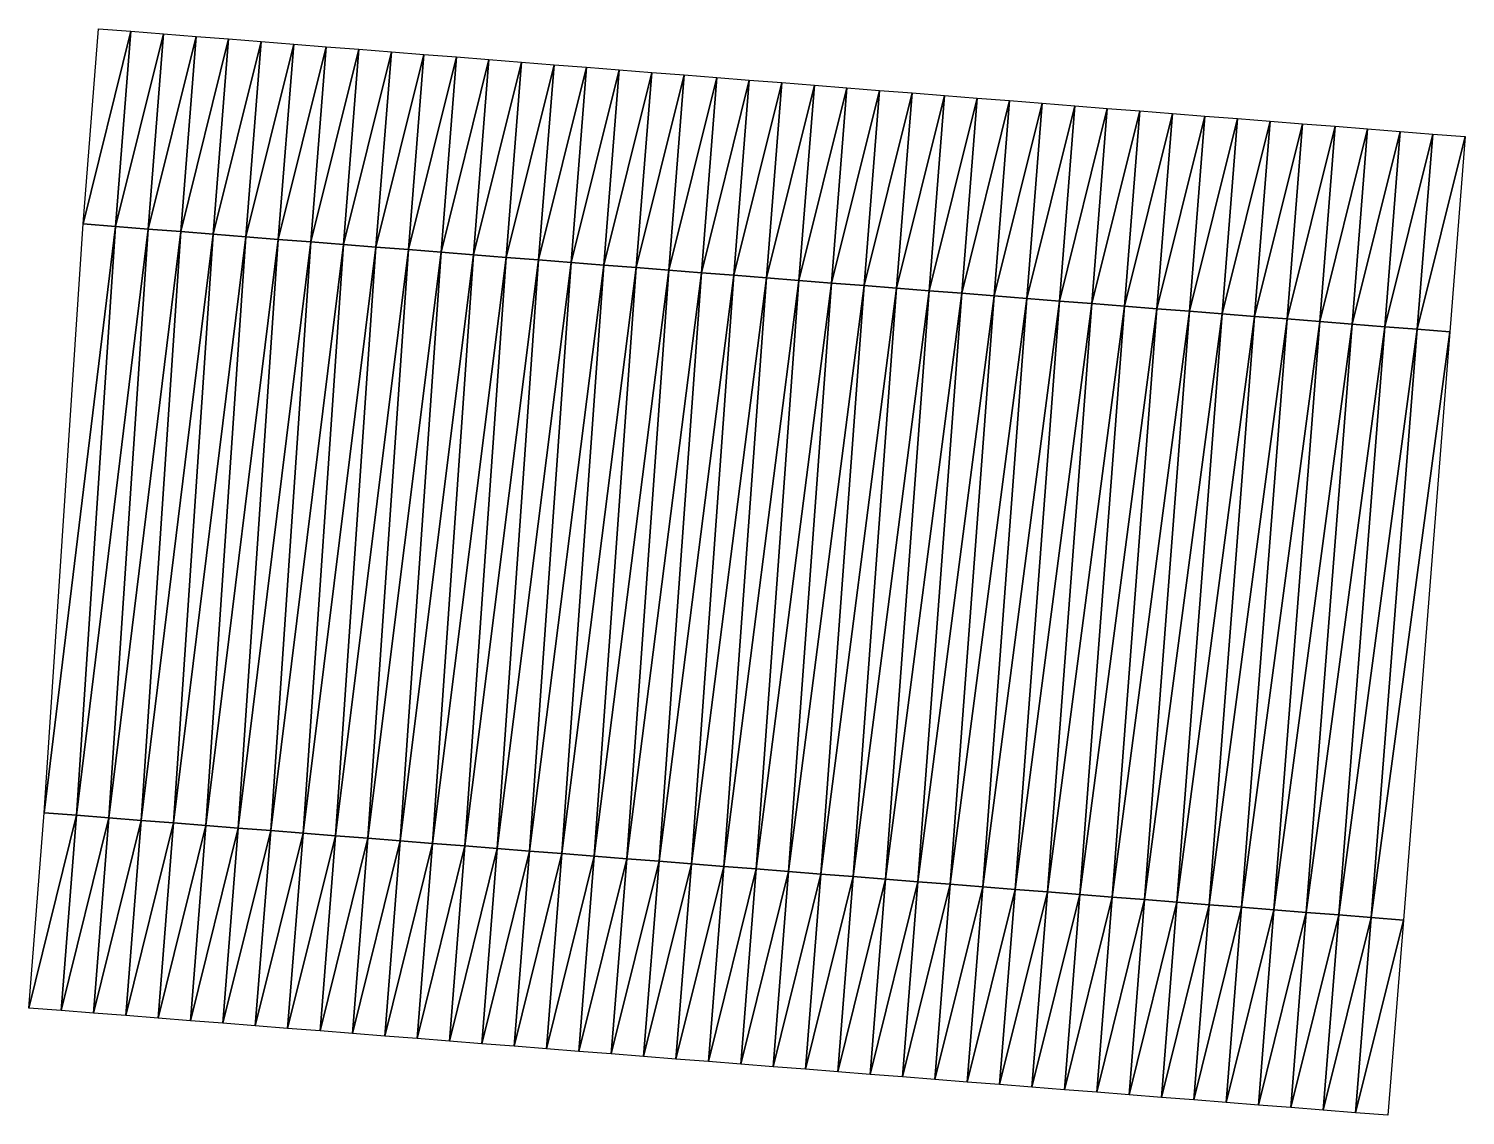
# Model space of a CAD drawing. Extents: x 9296 to 9406, y 3931 to 4014.
import ezdxf

# ---------------------------------------------------------------- set-up
doc = ezdxf.new("R2010")
doc.units = 0
doc.header["$MEASUREMENT"] = 0
doc.layers.add('BUILDING_PAD', color=7, linetype='CONTINUOUS')

msp = doc.modelspace()

# ---------------------------------------------------------------- linework, layer by layer
at = {"layer": 'BUILDING_PAD', "color": 8}
for points in [[(9300.555066, 3999.526643, 1965.000097), (9301.735547, 4014.480119, 1950.000057), (9304.227449, 4014.2834, 1950.000057), (9300.555066, 3999.526643, 1965.000097)], [(9303.046968, 3999.329923, 1965.000097), (9300.555066, 3999.526643, 1965.000097), (9304.227449, 4014.2834, 1950.000057), (9303.046968, 3999.329923, 1965.000097)], [(9304.227449, 4014.2834, 1950.000057), (9306.71935, 4014.08668, 1950.000057), (9303.046968, 3999.329923, 1965.000097), (9304.227449, 4014.2834, 1950.000057)], [(9305.538869, 3999.133203, 1965.000097), (9303.046968, 3999.329923, 1965.000097), (9306.71935, 4014.08668, 1950.000057), (9305.538869, 3999.133203, 1965.000097)], [(9306.71935, 4014.08668, 1950.000057), (9309.211251, 4013.88996, 1950.000057), (9305.538869, 3999.133203, 1965.000097), (9306.71935, 4014.08668, 1950.000057)], [(9305.538869, 3999.133203, 1965.000097), (9309.211251, 4013.88996, 1950.000057), (9308.03077, 3998.936484, 1965.000097), (9305.538869, 3999.133203, 1965.000097)], [(9309.211251, 4013.88996, 1950.000057), (9311.703153, 4013.693241, 1950.000057), (9308.03077, 3998.936484, 1965.000097), (9309.211251, 4013.88996, 1950.000057)], [(9308.03077, 3998.936484, 1965.000097), (9311.703153, 4013.693241, 1950.000057), (9310.522672, 3998.739764, 1965.000097), (9308.03077, 3998.936484, 1965.000097)], [(9311.703153, 4013.693241, 1950.000057), (9314.195054, 4013.496521, 1950.000057), (9310.522672, 3998.739764, 1965.000097), (9311.703153, 4013.693241, 1950.000057)], [(9310.522672, 3998.739764, 1965.000097), (9314.195054, 4013.496521, 1950.000057), (9313.014573, 3998.543044, 1965.000097), (9310.522672, 3998.739764, 1965.000097)], [(9314.195054, 4013.496521, 1950.000057), (9316.686955, 4013.299801, 1950.000057), (9313.014573, 3998.543044, 1965.000097), (9314.195054, 4013.496521, 1950.000057)], [(9313.014573, 3998.543044, 1965.000097), (9316.686955, 4013.299801, 1950.000057), (9315.506474, 3998.346325, 1965.000097), (9313.014573, 3998.543044, 1965.000097)], [(9316.686955, 4013.299801, 1950.000057), (9319.178857, 4013.103082, 1950.000057), (9315.506474, 3998.346325, 1965.000097), (9316.686955, 4013.299801, 1950.000057)], [(9317.998376, 3998.149605, 1965.000097), (9315.506474, 3998.346325, 1965.000097), (9319.178857, 4013.103082, 1950.000057), (9317.998376, 3998.149605, 1965.000097)], [(9319.178857, 4013.103082, 1950.000057), (9321.670758, 4012.906362, 1950.000057), (9317.998376, 3998.149605, 1965.000097), (9319.178857, 4013.103082, 1950.000057)], [(9321.670758, 4012.906362, 1950.000057), (9320.490277, 3997.952886, 1965.000097), (9317.998376, 3998.149605, 1965.000097), (9321.670758, 4012.906362, 1950.000057)], [(9321.670758, 4012.906362, 1950.000057), (9324.162659, 4012.709643, 1950.000057), (9320.490277, 3997.952886, 1965.000097), (9321.670758, 4012.906362, 1950.000057)], [(9320.490277, 3997.952886, 1965.000097), (9324.162659, 4012.709643, 1950.000057), (9322.982178, 3997.756166, 1965.000097), (9320.490277, 3997.952886, 1965.000097)], [(9324.162659, 4012.709643, 1950.000057), (9326.654561, 4012.512923, 1950.000057), (9322.982178, 3997.756166, 1965.000097), (9324.162659, 4012.709643, 1950.000057)], [(9326.654561, 4012.512923, 1950.000057), (9325.47408, 3997.559446, 1965.000097), (9322.982178, 3997.756166, 1965.000097), (9326.654561, 4012.512923, 1950.000057)], [(9326.654561, 4012.512923, 1950.000057), (9329.146462, 4012.316203, 1950.000057), (9325.47408, 3997.559446, 1965.000097), (9326.654561, 4012.512923, 1950.000057)], [(9325.47408, 3997.559446, 1965.000097), (9329.146462, 4012.316203, 1950.000057), (9327.965981, 3997.362727, 1965.000097), (9325.47408, 3997.559446, 1965.000097)], [(9329.146462, 4012.316203, 1950.000057), (9331.638363, 4012.119484, 1950.000057), (9327.965981, 3997.362727, 1965.000097), (9329.146462, 4012.316203, 1950.000057)], [(9327.965981, 3997.362727, 1965.000097), (9331.638363, 4012.119484, 1950.000057), (9330.457882, 3997.166007, 1965.000097), (9327.965981, 3997.362727, 1965.000097)], [(9331.638363, 4012.119484, 1950.000057), (9334.130265, 4011.922764, 1950.000057), (9330.457882, 3997.166007, 1965.000097), (9331.638363, 4012.119484, 1950.000057)], [(9330.457882, 3997.166007, 1965.000097), (9334.130265, 4011.922764, 1950.000057), (9332.949784, 3996.969288, 1965.000097), (9330.457882, 3997.166007, 1965.000097)], [(9334.130265, 4011.922764, 1950.000057), (9336.622166, 4011.726045, 1950.000057), (9332.949784, 3996.969288, 1965.000097), (9334.130265, 4011.922764, 1950.000057)], [(9332.949784, 3996.969288, 1965.000097), (9336.622166, 4011.726045, 1950.000057), (9335.441685, 3996.772568, 1965.000097), (9332.949784, 3996.969288, 1965.000097)], [(9336.622166, 4011.726045, 1950.000057), (9339.114067, 4011.529325, 1950.000057), (9335.441685, 3996.772568, 1965.000097), (9336.622166, 4011.726045, 1950.000057)], [(9335.441685, 3996.772568, 1965.000097), (9339.114067, 4011.529325, 1950.000057), (9337.933586, 3996.575848, 1965.000097), (9335.441685, 3996.772568, 1965.000097)], [(9339.114067, 4011.529325, 1950.000057), (9341.605969, 4011.332605, 1950.000057), (9337.933586, 3996.575848, 1965.000097), (9339.114067, 4011.529325, 1950.000057)], [(9337.933586, 3996.575848, 1965.000097), (9341.605969, 4011.332605, 1950.000057), (9340.425487, 3996.379129, 1965.000097), (9337.933586, 3996.575848, 1965.000097)], [(9341.605969, 4011.332605, 1950.000057), (9344.09787, 4011.135886, 1950.000057), (9340.425487, 3996.379129, 1965.000097), (9341.605969, 4011.332605, 1950.000057)], [(9342.917389, 3996.182409, 1965.000097), (9340.425487, 3996.379129, 1965.000097), (9344.09787, 4011.135886, 1950.000057), (9342.917389, 3996.182409, 1965.000097)], [(9346.589771, 4010.939166, 1950.000057), (9342.917389, 3996.182409, 1965.000097), (9344.09787, 4011.135886, 1950.000057), (9346.589771, 4010.939166, 1950.000057)], [(9346.589771, 4010.939166, 1950.000057), (9345.40929, 3995.985689, 1965.000097), (9342.917389, 3996.182409, 1965.000097), (9346.589771, 4010.939166, 1950.000057)], [(9346.589771, 4010.939166, 1950.000057), (9349.081672, 4010.742446, 1950.000057), (9345.40929, 3995.985689, 1965.000097), (9346.589771, 4010.939166, 1950.000057)], [(9347.901191, 3995.78897, 1965.000097), (9345.40929, 3995.985689, 1965.000097), (9349.081672, 4010.742446, 1950.000057), (9347.901191, 3995.78897, 1965.000097)], [(9349.081672, 4010.742446, 1950.000057), (9351.573574, 4010.545727, 1950.000057), (9347.901191, 3995.78897, 1965.000097), (9349.081672, 4010.742446, 1950.000057)], [(9351.573574, 4010.545727, 1950.000057), (9350.393093, 3995.59225, 1965.000097), (9347.901191, 3995.78897, 1965.000097), (9351.573574, 4010.545727, 1950.000057)], [(9351.573574, 4010.545727, 1950.000057), (9354.065475, 4010.349007, 1950.000057), (9350.393093, 3995.59225, 1965.000097), (9351.573574, 4010.545727, 1950.000057)], [(9350.393093, 3995.59225, 1965.000097), (9354.065475, 4010.349007, 1950.000057), (9352.884994, 3995.395531, 1965.000097), (9350.393093, 3995.59225, 1965.000097)], [(9354.065475, 4010.349007, 1950.000057), (9356.557376, 4010.152288, 1950.000057), (9352.884994, 3995.395531, 1965.000097), (9354.065475, 4010.349007, 1950.000057)], [(9355.376895, 3995.198811, 1965.000097), (9352.884994, 3995.395531, 1965.000097), (9356.557376, 4010.152288, 1950.000057), (9355.376895, 3995.198811, 1965.000097)], [(9359.049278, 4009.955568, 1950.000057), (9355.376895, 3995.198811, 1965.000097), (9356.557376, 4010.152288, 1950.000057), (9359.049278, 4009.955568, 1950.000057)], [(9355.376895, 3995.198811, 1965.000097), (9359.049278, 4009.955568, 1950.000057), (9357.868797, 3995.002091, 1965.000097), (9355.376895, 3995.198811, 1965.000097)], [(9359.049278, 4009.955568, 1950.000057), (9361.541179, 4009.758848, 1950.000057), (9357.868797, 3995.002091, 1965.000097), (9359.049278, 4009.955568, 1950.000057)], [(9361.541179, 4009.758848, 1950.000057), (9360.360698, 3994.805372, 1965.000097), (9357.868797, 3995.002091, 1965.000097), (9361.541179, 4009.758848, 1950.000057)], [(9361.541179, 4009.758848, 1950.000057), (9364.03308, 4009.562129, 1950.000057), (9360.360698, 3994.805372, 1965.000097), (9361.541179, 4009.758848, 1950.000057)], [(9360.360698, 3994.805372, 1965.000097), (9364.03308, 4009.562129, 1950.000057), (9362.852599, 3994.608652, 1965.000097), (9360.360698, 3994.805372, 1965.000097)], [(9364.03308, 4009.562129, 1950.000057), (9366.524982, 4009.365409, 1950.000057), (9362.852599, 3994.608652, 1965.000097), (9364.03308, 4009.562129, 1950.000057)], [(9362.852599, 3994.608652, 1965.000097), (9366.524982, 4009.365409, 1950.000057), (9365.344501, 3994.411932, 1965.000097), (9362.852599, 3994.608652, 1965.000097)], [(9366.524982, 4009.365409, 1950.000057), (9369.016883, 4009.16869, 1950.000057), (9365.344501, 3994.411932, 1965.000097), (9366.524982, 4009.365409, 1950.000057)], [(9367.836402, 3994.215213, 1965.000097), (9365.344501, 3994.411932, 1965.000097), (9369.016883, 4009.16869, 1950.000057), (9367.836402, 3994.215213, 1965.000097)], [(9371.508784, 4008.97197, 1950.000057), (9367.836402, 3994.215213, 1965.000097), (9369.016883, 4009.16869, 1950.000057), (9371.508784, 4008.97197, 1950.000057)], [(9371.508784, 4008.97197, 1950.000057), (9370.328303, 3994.018493, 1965.000097), (9367.836402, 3994.215213, 1965.000097), (9371.508784, 4008.97197, 1950.000057)], [(9371.508784, 4008.97197, 1950.000057), (9374.000686, 4008.77525, 1950.000057), (9370.328303, 3994.018493, 1965.000097), (9371.508784, 4008.97197, 1950.000057)], [(9372.820205, 3993.821774, 1965.000097), (9370.328303, 3994.018493, 1965.000097), (9374.000686, 4008.77525, 1950.000057), (9372.820205, 3993.821774, 1965.000097)], [(9374.000686, 4008.77525, 1950.000057), (9376.492587, 4008.578531, 1950.000057), (9372.820205, 3993.821774, 1965.000097), (9374.000686, 4008.77525, 1950.000057)], [(9376.492587, 4008.578531, 1950.000057), (9375.312106, 3993.625054, 1965.000097), (9372.820205, 3993.821774, 1965.000097), (9376.492587, 4008.578531, 1950.000057)], [(9376.492587, 4008.578531, 1950.000057), (9378.984488, 4008.381811, 1950.000057), (9375.312106, 3993.625054, 1965.000097), (9376.492587, 4008.578531, 1950.000057)], [(9375.312106, 3993.625054, 1965.000097), (9378.984488, 4008.381811, 1950.000057), (9377.804007, 3993.428334, 1965.000097), (9375.312106, 3993.625054, 1965.000097)], [(9378.984488, 4008.381811, 1950.000057), (9381.47639, 4008.185091, 1950.000057), (9377.804007, 3993.428334, 1965.000097), (9378.984488, 4008.381811, 1950.000057)], [(9380.295909, 3993.231615, 1965.000097), (9377.804007, 3993.428334, 1965.000097), (9381.47639, 4008.185091, 1950.000057), (9380.295909, 3993.231615, 1965.000097)], [(9381.47639, 4008.185091, 1950.000057), (9383.968291, 4007.988372, 1950.000057), (9380.295909, 3993.231615, 1965.000097), (9381.47639, 4008.185091, 1950.000057)], [(9383.968291, 4007.988372, 1950.000057), (9382.78781, 3993.034895, 1965.000097), (9380.295909, 3993.231615, 1965.000097), (9383.968291, 4007.988372, 1950.000057)], [(9383.968291, 4007.988372, 1950.000057), (9386.460192, 4007.791652, 1950.000057), (9382.78781, 3993.034895, 1965.000097), (9383.968291, 4007.988372, 1950.000057)], [(9382.78781, 3993.034895, 1965.000097), (9386.460192, 4007.791652, 1950.000057), (9385.279711, 3992.838176, 1965.000097), (9382.78781, 3993.034895, 1965.000097)], [(9386.460192, 4007.791652, 1950.000057), (9388.952094, 4007.594933, 1950.000057), (9385.279711, 3992.838176, 1965.000097), (9386.460192, 4007.791652, 1950.000057)], [(9388.952094, 4007.594933, 1950.000057), (9387.771613, 3992.641456, 1965.000097), (9385.279711, 3992.838176, 1965.000097), (9388.952094, 4007.594933, 1950.000057)], [(9388.952094, 4007.594933, 1950.000057), (9391.443995, 4007.398213, 1950.000057), (9387.771613, 3992.641456, 1965.000097), (9388.952094, 4007.594933, 1950.000057)], [(9387.771613, 3992.641456, 1965.000097), (9391.443995, 4007.398213, 1950.000057), (9390.263514, 3992.444736, 1965.000097), (9387.771613, 3992.641456, 1965.000097)], [(9391.443995, 4007.398213, 1950.000057), (9393.935896, 4007.201493, 1950.000057), (9390.263514, 3992.444736, 1965.000097), (9391.443995, 4007.398213, 1950.000057)], [(9392.755415, 3992.248017, 1965.000097), (9390.263514, 3992.444736, 1965.000097), (9393.935896, 4007.201493, 1950.000057), (9392.755415, 3992.248017, 1965.000097)], [(9396.427798, 4007.004774, 1950.000057), (9392.755415, 3992.248017, 1965.000097), (9393.935896, 4007.201493, 1950.000057), (9396.427798, 4007.004774, 1950.000057)], [(9396.427798, 4007.004774, 1950.000057), (9395.247317, 3992.051297, 1965.000097), (9392.755415, 3992.248017, 1965.000097), (9396.427798, 4007.004774, 1950.000057)], [(9396.427798, 4007.004774, 1950.000057), (9398.919699, 4006.808054, 1950.000057), (9395.247317, 3992.051297, 1965.000097), (9396.427798, 4007.004774, 1950.000057)], [(9397.739218, 3991.854577, 1965.000097), (9395.247317, 3992.051297, 1965.000097), (9398.919699, 4006.808054, 1950.000057), (9397.739218, 3991.854577, 1965.000097)], [(9398.919699, 4006.808054, 1950.000057), (9401.4116, 4006.611335, 1950.000057), (9397.739218, 3991.854577, 1965.000097), (9398.919699, 4006.808054, 1950.000057)], [(9401.4116, 4006.611335, 1950.000057), (9400.231119, 3991.657858, 1965.000097), (9397.739218, 3991.854577, 1965.000097), (9401.4116, 4006.611335, 1950.000057)], [(9401.4116, 4006.611335, 1950.000057), (9403.903502, 4006.414615, 1950.000057), (9400.231119, 3991.657858, 1965.000097), (9401.4116, 4006.611335, 1950.000057)], [(9400.231119, 3991.657858, 1965.000097), (9403.903502, 4006.414615, 1950.000057), (9402.72302, 3991.461138, 1965.000097), (9400.231119, 3991.657858, 1965.000097)], [(9403.903502, 4006.414615, 1950.000057), (9406.395403, 4006.217895, 1950.000057), (9402.72302, 3991.461138, 1965.000097), (9403.903502, 4006.414615, 1950.000057)], [(9406.395403, 4006.217895, 1950.000057), (9405.214922, 3991.264419, 1965.000097), (9402.72302, 3991.461138, 1965.000097), (9406.395403, 4006.217895, 1950.000057)], [(9297.577123, 3954.428505, 1965.000097), (9300.555066, 3999.526643, 1965.000097), (9303.046968, 3999.329923, 1965.000097), (9297.577123, 3954.428505, 1965.000097)], [(9300.055246, 3954.232873, 1965.000097), (9297.577123, 3954.428505, 1965.000097), (9303.046968, 3999.329923, 1965.000097), (9300.055246, 3954.232873, 1965.000097)], [(9303.046968, 3999.329923, 1965.000097), (9305.538869, 3999.133203, 1965.000097), (9300.055246, 3954.232873, 1965.000097), (9303.046968, 3999.329923, 1965.000097)], [(9300.055246, 3954.232873, 1965.000097), (9305.538869, 3999.133203, 1965.000097), (9302.53337, 3954.037241, 1965.000097), (9300.055246, 3954.232873, 1965.000097)], [(9308.03077, 3998.936484, 1965.000097), (9302.53337, 3954.037241, 1965.000097), (9305.538869, 3999.133203, 1965.000097), (9308.03077, 3998.936484, 1965.000097)], [(9308.03077, 3998.936484, 1965.000097), (9305.011494, 3953.841609, 1965.000097), (9302.53337, 3954.037241, 1965.000097), (9308.03077, 3998.936484, 1965.000097)], [(9308.03077, 3998.936484, 1965.000097), (9310.522672, 3998.739764, 1965.000097), (9305.011494, 3953.841609, 1965.000097), (9308.03077, 3998.936484, 1965.000097)], [(9307.489618, 3953.645977, 1965.000097), (9305.011494, 3953.841609, 1965.000097), (9310.522672, 3998.739764, 1965.000097), (9307.489618, 3953.645977, 1965.000097)], [(9310.522672, 3998.739764, 1965.000097), (9313.014573, 3998.543044, 1965.000097), (9307.489618, 3953.645977, 1965.000097), (9310.522672, 3998.739764, 1965.000097)], [(9309.967741, 3953.450345, 1965.000097), (9307.489618, 3953.645977, 1965.000097), (9313.014573, 3998.543044, 1965.000097), (9309.967741, 3953.450345, 1965.000097)], [(9309.967741, 3953.450345, 1965.000097), (9313.014573, 3998.543044, 1965.000097), (9315.506474, 3998.346325, 1965.000097), (9309.967741, 3953.450345, 1965.000097)], [(9315.506474, 3998.346325, 1965.000097), (9312.445865, 3953.254713, 1965.000097), (9309.967741, 3953.450345, 1965.000097), (9315.506474, 3998.346325, 1965.000097)], [(9312.445865, 3953.254713, 1965.000097), (9315.506474, 3998.346325, 1965.000097), (9317.998376, 3998.149605, 1965.000097), (9312.445865, 3953.254713, 1965.000097)], [(9312.445865, 3953.254713, 1965.000097), (9317.998376, 3998.149605, 1965.000097), (9314.923989, 3953.059081, 1965.000097), (9312.445865, 3953.254713, 1965.000097)], [(9320.490277, 3997.952886, 1965.000097), (9314.923989, 3953.059081, 1965.000097), (9317.998376, 3998.149605, 1965.000097), (9320.490277, 3997.952886, 1965.000097)], [(9320.490277, 3997.952886, 1965.000097), (9317.402113, 3952.863449, 1965.000097), (9314.923989, 3953.059081, 1965.000097), (9320.490277, 3997.952886, 1965.000097)], [(9320.490277, 3997.952886, 1965.000097), (9322.982178, 3997.756166, 1965.000097), (9317.402113, 3952.863449, 1965.000097), (9320.490277, 3997.952886, 1965.000097)], [(9319.880236, 3952.667817, 1965.000097), (9317.402113, 3952.863449, 1965.000097), (9322.982178, 3997.756166, 1965.000097), (9319.880236, 3952.667817, 1965.000097)], [(9325.47408, 3997.559446, 1965.000097), (9319.880236, 3952.667817, 1965.000097), (9322.982178, 3997.756166, 1965.000097), (9325.47408, 3997.559446, 1965.000097)], [(9322.35836, 3952.472185, 1965.000097), (9319.880236, 3952.667817, 1965.000097), (9325.47408, 3997.559446, 1965.000097), (9322.35836, 3952.472185, 1965.000097)], [(9322.35836, 3952.472185, 1965.000097), (9325.47408, 3997.559446, 1965.000097), (9327.965981, 3997.362727, 1965.000097), (9322.35836, 3952.472185, 1965.000097)], [(9322.35836, 3952.472185, 1965.000097), (9327.965981, 3997.362727, 1965.000097), (9324.836484, 3952.276553, 1965.000097), (9322.35836, 3952.472185, 1965.000097)], [(9324.836484, 3952.276553, 1965.000097), (9327.965981, 3997.362727, 1965.000097), (9330.457882, 3997.166007, 1965.000097), (9324.836484, 3952.276553, 1965.000097)], [(9324.836484, 3952.276553, 1965.000097), (9330.457882, 3997.166007, 1965.000097), (9327.314608, 3952.080922, 1965.000097), (9324.836484, 3952.276553, 1965.000097)], [(9332.949784, 3996.969288, 1965.000097), (9327.314608, 3952.080922, 1965.000097), (9330.457882, 3997.166007, 1965.000097), (9332.949784, 3996.969288, 1965.000097)], [(9332.949784, 3996.969288, 1965.000097), (9329.792731, 3951.88529, 1965.000097), (9327.314608, 3952.080922, 1965.000097), (9332.949784, 3996.969288, 1965.000097)], [(9332.949784, 3996.969288, 1965.000097), (9335.441685, 3996.772568, 1965.000097), (9329.792731, 3951.88529, 1965.000097), (9332.949784, 3996.969288, 1965.000097)], [(9332.270855, 3951.689658, 1965.000097), (9329.792731, 3951.88529, 1965.000097), (9335.441685, 3996.772568, 1965.000097), (9332.270855, 3951.689658, 1965.000097)], [(9335.441685, 3996.772568, 1965.000097), (9337.933586, 3996.575848, 1965.000097), (9332.270855, 3951.689658, 1965.000097), (9335.441685, 3996.772568, 1965.000097)], [(9337.933586, 3996.575848, 1965.000097), (9334.748979, 3951.494026, 1965.000097), (9332.270855, 3951.689658, 1965.000097), (9337.933586, 3996.575848, 1965.000097)], [(9334.748979, 3951.494026, 1965.000097), (9337.933586, 3996.575848, 1965.000097), (9340.425487, 3996.379129, 1965.000097), (9334.748979, 3951.494026, 1965.000097)], [(9337.227102, 3951.298394, 1965.000097), (9334.748979, 3951.494026, 1965.000097), (9340.425487, 3996.379129, 1965.000097), (9337.227102, 3951.298394, 1965.000097)], [(9337.227102, 3951.298394, 1965.000097), (9340.425487, 3996.379129, 1965.000097), (9342.917389, 3996.182409, 1965.000097), (9337.227102, 3951.298394, 1965.000097)], [(9339.705226, 3951.102762, 1965.000097), (9337.227102, 3951.298394, 1965.000097), (9342.917389, 3996.182409, 1965.000097), (9339.705226, 3951.102762, 1965.000097)], [(9345.40929, 3995.985689, 1965.000097), (9339.705226, 3951.102762, 1965.000097), (9342.917389, 3996.182409, 1965.000097), (9345.40929, 3995.985689, 1965.000097)], [(9345.40929, 3995.985689, 1965.000097), (9342.18335, 3950.90713, 1965.000097), (9339.705226, 3951.102762, 1965.000097), (9345.40929, 3995.985689, 1965.000097)], [(9347.901191, 3995.78897, 1965.000097), (9342.18335, 3950.90713, 1965.000097), (9345.40929, 3995.985689, 1965.000097), (9347.901191, 3995.78897, 1965.000097)], [(9344.661474, 3950.711498, 1965.000097), (9342.18335, 3950.90713, 1965.000097), (9347.901191, 3995.78897, 1965.000097), (9344.661474, 3950.711498, 1965.000097)], [(9350.393093, 3995.59225, 1965.000097), (9344.661474, 3950.711498, 1965.000097), (9347.901191, 3995.78897, 1965.000097), (9350.393093, 3995.59225, 1965.000097)], [(9347.139597, 3950.515866, 1965.000097), (9344.661474, 3950.711498, 1965.000097), (9350.393093, 3995.59225, 1965.000097), (9347.139597, 3950.515866, 1965.000097)], [(9347.139597, 3950.515866, 1965.000097), (9350.393093, 3995.59225, 1965.000097), (9352.884994, 3995.395531, 1965.000097), (9347.139597, 3950.515866, 1965.000097)], [(9349.617721, 3950.320234, 1965.000097), (9347.139597, 3950.515866, 1965.000097), (9352.884994, 3995.395531, 1965.000097), (9349.617721, 3950.320234, 1965.000097)], [(9349.617721, 3950.320234, 1965.000097), (9352.884994, 3995.395531, 1965.000097), (9355.376895, 3995.198811, 1965.000097), (9349.617721, 3950.320234, 1965.000097)], [(9352.095845, 3950.124602, 1965.000097), (9349.617721, 3950.320234, 1965.000097), (9355.376895, 3995.198811, 1965.000097), (9352.095845, 3950.124602, 1965.000097)], [(9357.868797, 3995.002091, 1965.000097), (9352.095845, 3950.124602, 1965.000097), (9355.376895, 3995.198811, 1965.000097), (9357.868797, 3995.002091, 1965.000097)], [(9357.868797, 3995.002091, 1965.000097), (9354.573969, 3949.92897, 1965.000097), (9352.095845, 3950.124602, 1965.000097), (9357.868797, 3995.002091, 1965.000097)], [(9360.360698, 3994.805372, 1965.000097), (9354.573969, 3949.92897, 1965.000097), (9357.868797, 3995.002091, 1965.000097), (9360.360698, 3994.805372, 1965.000097)], [(9357.052092, 3949.733338, 1965.000097), (9354.573969, 3949.92897, 1965.000097), (9360.360698, 3994.805372, 1965.000097), (9357.052092, 3949.733338, 1965.000097)], [(9360.360698, 3994.805372, 1965.000097), (9362.852599, 3994.608652, 1965.000097), (9357.052092, 3949.733338, 1965.000097), (9360.360698, 3994.805372, 1965.000097)], [(9359.530216, 3949.537706, 1965.000097), (9357.052092, 3949.733338, 1965.000097), (9362.852599, 3994.608652, 1965.000097), (9359.530216, 3949.537706, 1965.000097)], [(9359.530216, 3949.537706, 1965.000097), (9362.852599, 3994.608652, 1965.000097), (9365.344501, 3994.411932, 1965.000097), (9359.530216, 3949.537706, 1965.000097)], [(9365.344501, 3994.411932, 1965.000097), (9362.00834, 3949.342074, 1965.000097), (9359.530216, 3949.537706, 1965.000097), (9365.344501, 3994.411932, 1965.000097)], [(9362.00834, 3949.342074, 1965.000097), (9365.344501, 3994.411932, 1965.000097), (9367.836402, 3994.215213, 1965.000097), (9362.00834, 3949.342074, 1965.000097)], [(9364.486464, 3949.146442, 1965.000097), (9362.00834, 3949.342074, 1965.000097), (9367.836402, 3994.215213, 1965.000097), (9364.486464, 3949.146442, 1965.000097)], [(9370.328303, 3994.018493, 1965.000097), (9364.486464, 3949.146442, 1965.000097), (9367.836402, 3994.215213, 1965.000097), (9370.328303, 3994.018493, 1965.000097)], [(9370.328303, 3994.018493, 1965.000097), (9366.964587, 3948.95081, 1965.000097), (9364.486464, 3949.146442, 1965.000097), (9370.328303, 3994.018493, 1965.000097)], [(9372.820205, 3993.821774, 1965.000097), (9366.964587, 3948.95081, 1965.000097), (9370.328303, 3994.018493, 1965.000097), (9372.820205, 3993.821774, 1965.000097)], [(9369.442711, 3948.755178, 1965.000097), (9366.964587, 3948.95081, 1965.000097), (9372.820205, 3993.821774, 1965.000097), (9369.442711, 3948.755178, 1965.000097)], [(9375.312106, 3993.625054, 1965.000097), (9369.442711, 3948.755178, 1965.000097), (9372.820205, 3993.821774, 1965.000097), (9375.312106, 3993.625054, 1965.000097)], [(9369.442711, 3948.755178, 1965.000097), (9375.312106, 3993.625054, 1965.000097), (9371.920835, 3948.559546, 1965.000097), (9369.442711, 3948.755178, 1965.000097)], [(9371.920835, 3948.559546, 1965.000097), (9375.312106, 3993.625054, 1965.000097), (9377.804007, 3993.428334, 1965.000097), (9371.920835, 3948.559546, 1965.000097)], [(9374.398958, 3948.363914, 1965.000097), (9371.920835, 3948.559546, 1965.000097), (9377.804007, 3993.428334, 1965.000097), (9374.398958, 3948.363914, 1965.000097)], [(9374.398958, 3948.363914, 1965.000097), (9377.804007, 3993.428334, 1965.000097), (9380.295909, 3993.231615, 1965.000097), (9374.398958, 3948.363914, 1965.000097)], [(9376.877082, 3948.168282, 1965.000097), (9374.398958, 3948.363914, 1965.000097), (9380.295909, 3993.231615, 1965.000097), (9376.877082, 3948.168282, 1965.000097)], [(9382.78781, 3993.034895, 1965.000097), (9376.877082, 3948.168282, 1965.000097), (9380.295909, 3993.231615, 1965.000097), (9382.78781, 3993.034895, 1965.000097)], [(9382.78781, 3993.034895, 1965.000097), (9379.355206, 3947.97265, 1965.000097), (9376.877082, 3948.168282, 1965.000097), (9382.78781, 3993.034895, 1965.000097)], [(9382.78781, 3993.034895, 1965.000097), (9385.279711, 3992.838176, 1965.000097), (9379.355206, 3947.97265, 1965.000097), (9382.78781, 3993.034895, 1965.000097)], [(9381.83333, 3947.777018, 1965.000097), (9379.355206, 3947.97265, 1965.000097), (9385.279711, 3992.838176, 1965.000097), (9381.83333, 3947.777018, 1965.000097)], [(9387.771613, 3992.641456, 1965.000097), (9381.83333, 3947.777018, 1965.000097), (9385.279711, 3992.838176, 1965.000097), (9387.771613, 3992.641456, 1965.000097)], [(9387.771613, 3992.641456, 1965.000097), (9384.311453, 3947.581386, 1965.000097), (9381.83333, 3947.777018, 1965.000097), (9387.771613, 3992.641456, 1965.000097)], [(9384.311453, 3947.581386, 1965.000097), (9387.771613, 3992.641456, 1965.000097), (9390.263514, 3992.444736, 1965.000097), (9384.311453, 3947.581386, 1965.000097)], [(9386.789577, 3947.385754, 1965.000097), (9384.311453, 3947.581386, 1965.000097), (9390.263514, 3992.444736, 1965.000097), (9386.789577, 3947.385754, 1965.000097)], [(9386.789577, 3947.385754, 1965.000097), (9390.263514, 3992.444736, 1965.000097), (9392.755415, 3992.248017, 1965.000097), (9386.789577, 3947.385754, 1965.000097)], [(9389.267701, 3947.190122, 1965.000097), (9386.789577, 3947.385754, 1965.000097), (9392.755415, 3992.248017, 1965.000097), (9389.267701, 3947.190122, 1965.000097)], [(9395.247317, 3992.051297, 1965.000097), (9389.267701, 3947.190122, 1965.000097), (9392.755415, 3992.248017, 1965.000097), (9395.247317, 3992.051297, 1965.000097)], [(9395.247317, 3992.051297, 1965.000097), (9391.745825, 3946.99449, 1965.000097), (9389.267701, 3947.190122, 1965.000097), (9395.247317, 3992.051297, 1965.000097)], [(9397.739218, 3991.854577, 1965.000097), (9391.745825, 3946.99449, 1965.000097), (9395.247317, 3992.051297, 1965.000097), (9397.739218, 3991.854577, 1965.000097)], [(9391.745825, 3946.99449, 1965.000097), (9397.739218, 3991.854577, 1965.000097), (9394.223948, 3946.798858, 1965.000097), (9391.745825, 3946.99449, 1965.000097)], [(9400.231119, 3991.657858, 1965.000097), (9394.223948, 3946.798858, 1965.000097), (9397.739218, 3991.854577, 1965.000097), (9400.231119, 3991.657858, 1965.000097)], [(9396.702072, 3946.603227, 1965.000097), (9394.223948, 3946.798858, 1965.000097), (9400.231119, 3991.657858, 1965.000097), (9396.702072, 3946.603227, 1965.000097)], [(9396.702072, 3946.603227, 1965.000097), (9400.231119, 3991.657858, 1965.000097), (9402.72302, 3991.461138, 1965.000097), (9396.702072, 3946.603227, 1965.000097)], [(9396.702072, 3946.603227, 1965.000097), (9402.72302, 3991.461138, 1965.000097), (9399.180196, 3946.407595, 1965.000097), (9396.702072, 3946.603227, 1965.000097)], [(9399.180196, 3946.407595, 1965.000097), (9402.72302, 3991.461138, 1965.000097), (9405.214922, 3991.264419, 1965.000097), (9399.180196, 3946.407595, 1965.000097)], [(9401.65832, 3946.211963, 1965.000097), (9399.180196, 3946.407595, 1965.000097), (9405.214922, 3991.264419, 1965.000097), (9401.65832, 3946.211963, 1965.000097)], [(9300.055246, 3954.232873, 1965.000097), (9296.396642, 3939.475028, 1979.999938), (9297.577123, 3954.428505, 1965.000097), (9300.055246, 3954.232873, 1965.000097)], [(9298.874765, 3939.279396, 1979.999938), (9296.396642, 3939.475028, 1979.999938), (9300.055246, 3954.232873, 1965.000097), (9298.874765, 3939.279396, 1979.999938)], [(9302.53337, 3954.037241, 1965.000097), (9298.874765, 3939.279396, 1979.999938), (9300.055246, 3954.232873, 1965.000097), (9302.53337, 3954.037241, 1965.000097)], [(9298.874765, 3939.279396, 1979.999938), (9302.53337, 3954.037241, 1965.000097), (9301.352889, 3939.083764, 1979.999938), (9298.874765, 3939.279396, 1979.999938)], [(9305.011494, 3953.841609, 1965.000097), (9301.352889, 3939.083764, 1979.999938), (9302.53337, 3954.037241, 1965.000097), (9305.011494, 3953.841609, 1965.000097)], [(9303.831013, 3938.888133, 1979.999938), (9301.352889, 3939.083764, 1979.999938), (9305.011494, 3953.841609, 1965.000097), (9303.831013, 3938.888133, 1979.999938)], [(9307.489618, 3953.645977, 1965.000097), (9303.831013, 3938.888133, 1979.999938), (9305.011494, 3953.841609, 1965.000097), (9307.489618, 3953.645977, 1965.000097)], [(9306.309137, 3938.692501, 1979.999938), (9303.831013, 3938.888133, 1979.999938), (9307.489618, 3953.645977, 1965.000097), (9306.309137, 3938.692501, 1979.999938)], [(9309.967741, 3953.450345, 1965.000097), (9306.309137, 3938.692501, 1979.999938), (9307.489618, 3953.645977, 1965.000097), (9309.967741, 3953.450345, 1965.000097)], [(9308.78726, 3938.496869, 1979.999938), (9306.309137, 3938.692501, 1979.999938), (9309.967741, 3953.450345, 1965.000097), (9308.78726, 3938.496869, 1979.999938)], [(9308.78726, 3938.496869, 1979.999938), (9309.967741, 3953.450345, 1965.000097), (9312.445865, 3953.254713, 1965.000097), (9308.78726, 3938.496869, 1979.999938)], [(9311.265384, 3938.301237, 1979.999938), (9308.78726, 3938.496869, 1979.999938), (9312.445865, 3953.254713, 1965.000097), (9311.265384, 3938.301237, 1979.999938)], [(9314.923989, 3953.059081, 1965.000097), (9311.265384, 3938.301237, 1979.999938), (9312.445865, 3953.254713, 1965.000097), (9314.923989, 3953.059081, 1965.000097)], [(9311.265384, 3938.301237, 1979.999938), (9314.923989, 3953.059081, 1965.000097), (9313.743508, 3938.105605, 1979.999938), (9311.265384, 3938.301237, 1979.999938)], [(9314.923989, 3953.059081, 1965.000097), (9317.402113, 3952.863449, 1965.000097), (9313.743508, 3938.105605, 1979.999938), (9314.923989, 3953.059081, 1965.000097)], [(9316.221632, 3937.909973, 1979.999938), (9313.743508, 3938.105605, 1979.999938), (9317.402113, 3952.863449, 1965.000097), (9316.221632, 3937.909973, 1979.999938)], [(9319.880236, 3952.667817, 1965.000097), (9316.221632, 3937.909973, 1979.999938), (9317.402113, 3952.863449, 1965.000097), (9319.880236, 3952.667817, 1965.000097)], [(9318.699755, 3937.714341, 1979.999938), (9316.221632, 3937.909973, 1979.999938), (9319.880236, 3952.667817, 1965.000097), (9318.699755, 3937.714341, 1979.999938)], [(9318.699755, 3937.714341, 1979.999938), (9319.880236, 3952.667817, 1965.000097), (9322.35836, 3952.472185, 1965.000097), (9318.699755, 3937.714341, 1979.999938)], [(9321.177879, 3937.518709, 1979.999938), (9318.699755, 3937.714341, 1979.999938), (9322.35836, 3952.472185, 1965.000097), (9321.177879, 3937.518709, 1979.999938)], [(9322.35836, 3952.472185, 1965.000097), (9324.836484, 3952.276553, 1965.000097), (9321.177879, 3937.518709, 1979.999938), (9322.35836, 3952.472185, 1965.000097)], [(9323.656003, 3937.323077, 1979.999938), (9321.177879, 3937.518709, 1979.999938), (9324.836484, 3952.276553, 1965.000097), (9323.656003, 3937.323077, 1979.999938)], [(9323.656003, 3937.323077, 1979.999938), (9324.836484, 3952.276553, 1965.000097), (9327.314608, 3952.080922, 1965.000097), (9323.656003, 3937.323077, 1979.999938)], [(9323.656003, 3937.323077, 1979.999938), (9327.314608, 3952.080922, 1965.000097), (9326.134127, 3937.127445, 1979.999938), (9323.656003, 3937.323077, 1979.999938)], [(9327.314608, 3952.080922, 1965.000097), (9329.792731, 3951.88529, 1965.000097), (9326.134127, 3937.127445, 1979.999938), (9327.314608, 3952.080922, 1965.000097)], [(9328.61225, 3936.931813, 1979.999938), (9326.134127, 3937.127445, 1979.999938), (9329.792731, 3951.88529, 1965.000097), (9328.61225, 3936.931813, 1979.999938)], [(9332.270855, 3951.689658, 1965.000097), (9328.61225, 3936.931813, 1979.999938), (9329.792731, 3951.88529, 1965.000097), (9332.270855, 3951.689658, 1965.000097)], [(9331.090374, 3936.736181, 1979.999938), (9328.61225, 3936.931813, 1979.999938), (9332.270855, 3951.689658, 1965.000097), (9331.090374, 3936.736181, 1979.999938)], [(9331.090374, 3936.736181, 1979.999938), (9332.270855, 3951.689658, 1965.000097), (9334.748979, 3951.494026, 1965.000097), (9331.090374, 3936.736181, 1979.999938)], [(9333.568498, 3936.540549, 1979.999938), (9331.090374, 3936.736181, 1979.999938), (9334.748979, 3951.494026, 1965.000097), (9333.568498, 3936.540549, 1979.999938)], [(9337.227102, 3951.298394, 1965.000097), (9333.568498, 3936.540549, 1979.999938), (9334.748979, 3951.494026, 1965.000097), (9337.227102, 3951.298394, 1965.000097)], [(9336.046621, 3936.344917, 1979.999938), (9333.568498, 3936.540549, 1979.999938), (9337.227102, 3951.298394, 1965.000097), (9336.046621, 3936.344917, 1979.999938)], [(9336.046621, 3936.344917, 1979.999938), (9337.227102, 3951.298394, 1965.000097), (9339.705226, 3951.102762, 1965.000097), (9336.046621, 3936.344917, 1979.999938)], [(9336.046621, 3936.344917, 1979.999938), (9339.705226, 3951.102762, 1965.000097), (9338.524745, 3936.149285, 1979.999938), (9336.046621, 3936.344917, 1979.999938)], [(9342.18335, 3950.90713, 1965.000097), (9338.524745, 3936.149285, 1979.999938), (9339.705226, 3951.102762, 1965.000097), (9342.18335, 3950.90713, 1965.000097)], [(9341.002869, 3935.953653, 1979.999938), (9338.524745, 3936.149285, 1979.999938), (9342.18335, 3950.90713, 1965.000097), (9341.002869, 3935.953653, 1979.999938)], [(9344.661474, 3950.711498, 1965.000097), (9341.002869, 3935.953653, 1979.999938), (9342.18335, 3950.90713, 1965.000097), (9344.661474, 3950.711498, 1965.000097)], [(9343.480993, 3935.758021, 1979.999938), (9341.002869, 3935.953653, 1979.999938), (9344.661474, 3950.711498, 1965.000097), (9343.480993, 3935.758021, 1979.999938)], [(9347.139597, 3950.515866, 1965.000097), (9343.480993, 3935.758021, 1979.999938), (9344.661474, 3950.711498, 1965.000097), (9347.139597, 3950.515866, 1965.000097)], [(9345.959116, 3935.562389, 1979.999938), (9343.480993, 3935.758021, 1979.999938), (9347.139597, 3950.515866, 1965.000097), (9345.959116, 3935.562389, 1979.999938)], [(9349.617721, 3950.320234, 1965.000097), (9345.959116, 3935.562389, 1979.999938), (9347.139597, 3950.515866, 1965.000097), (9349.617721, 3950.320234, 1965.000097)], [(9348.43724, 3935.366757, 1979.999938), (9345.959116, 3935.562389, 1979.999938), (9349.617721, 3950.320234, 1965.000097), (9348.43724, 3935.366757, 1979.999938)], [(9352.095845, 3950.124602, 1965.000097), (9348.43724, 3935.366757, 1979.999938), (9349.617721, 3950.320234, 1965.000097), (9352.095845, 3950.124602, 1965.000097)], [(9350.915364, 3935.171125, 1979.999938), (9348.43724, 3935.366757, 1979.999938), (9352.095845, 3950.124602, 1965.000097), (9350.915364, 3935.171125, 1979.999938)], [(9354.573969, 3949.92897, 1965.000097), (9350.915364, 3935.171125, 1979.999938), (9352.095845, 3950.124602, 1965.000097), (9354.573969, 3949.92897, 1965.000097)], [(9353.393488, 3934.975493, 1979.999938), (9350.915364, 3935.171125, 1979.999938), (9354.573969, 3949.92897, 1965.000097), (9353.393488, 3934.975493, 1979.999938)], [(9357.052092, 3949.733338, 1965.000097), (9353.393488, 3934.975493, 1979.999938), (9354.573969, 3949.92897, 1965.000097), (9357.052092, 3949.733338, 1965.000097)], [(9355.871611, 3934.779861, 1979.999938), (9353.393488, 3934.975493, 1979.999938), (9357.052092, 3949.733338, 1965.000097), (9355.871611, 3934.779861, 1979.999938)], [(9359.530216, 3949.537706, 1965.000097), (9355.871611, 3934.779861, 1979.999938), (9357.052092, 3949.733338, 1965.000097), (9359.530216, 3949.537706, 1965.000097)], [(9358.349735, 3934.584229, 1979.999938), (9355.871611, 3934.779861, 1979.999938), (9359.530216, 3949.537706, 1965.000097), (9358.349735, 3934.584229, 1979.999938)], [(9358.349735, 3934.584229, 1979.999938), (9359.530216, 3949.537706, 1965.000097), (9362.00834, 3949.342074, 1965.000097), (9358.349735, 3934.584229, 1979.999938)], [(9360.827859, 3934.388597, 1979.999938), (9358.349735, 3934.584229, 1979.999938), (9362.00834, 3949.342074, 1965.000097), (9360.827859, 3934.388597, 1979.999938)], [(9364.486464, 3949.146442, 1965.000097), (9360.827859, 3934.388597, 1979.999938), (9362.00834, 3949.342074, 1965.000097), (9364.486464, 3949.146442, 1965.000097)], [(9360.827859, 3934.388597, 1979.999938), (9364.486464, 3949.146442, 1965.000097), (9363.305983, 3934.192965, 1979.999938), (9360.827859, 3934.388597, 1979.999938)], [(9364.486464, 3949.146442, 1965.000097), (9366.964587, 3948.95081, 1965.000097), (9363.305983, 3934.192965, 1979.999938), (9364.486464, 3949.146442, 1965.000097)], [(9365.784106, 3933.997333, 1979.999938), (9363.305983, 3934.192965, 1979.999938), (9366.964587, 3948.95081, 1965.000097), (9365.784106, 3933.997333, 1979.999938)], [(9369.442711, 3948.755178, 1965.000097), (9365.784106, 3933.997333, 1979.999938), (9366.964587, 3948.95081, 1965.000097), (9369.442711, 3948.755178, 1965.000097)], [(9368.26223, 3933.801701, 1979.999938), (9365.784106, 3933.997333, 1979.999938), (9369.442711, 3948.755178, 1965.000097), (9368.26223, 3933.801701, 1979.999938)], [(9368.26223, 3933.801701, 1979.999938), (9369.442711, 3948.755178, 1965.000097), (9371.920835, 3948.559546, 1965.000097), (9368.26223, 3933.801701, 1979.999938)], [(9370.740354, 3933.606069, 1979.999938), (9368.26223, 3933.801701, 1979.999938), (9371.920835, 3948.559546, 1965.000097), (9370.740354, 3933.606069, 1979.999938)], [(9374.398958, 3948.363914, 1965.000097), (9370.740354, 3933.606069, 1979.999938), (9371.920835, 3948.559546, 1965.000097), (9374.398958, 3948.363914, 1965.000097)], [(9373.218477, 3933.410438, 1979.999938), (9370.740354, 3933.606069, 1979.999938), (9374.398958, 3948.363914, 1965.000097), (9373.218477, 3933.410438, 1979.999938)], [(9373.218477, 3933.410438, 1979.999938), (9374.398958, 3948.363914, 1965.000097), (9376.877082, 3948.168282, 1965.000097), (9373.218477, 3933.410438, 1979.999938)], [(9373.218477, 3933.410438, 1979.999938), (9376.877082, 3948.168282, 1965.000097), (9375.696601, 3933.214806, 1979.999938), (9373.218477, 3933.410438, 1979.999938)], [(9376.877082, 3948.168282, 1965.000097), (9379.355206, 3947.97265, 1965.000097), (9375.696601, 3933.214806, 1979.999938), (9376.877082, 3948.168282, 1965.000097)], [(9378.174725, 3933.019174, 1979.999938), (9375.696601, 3933.214806, 1979.999938), (9379.355206, 3947.97265, 1965.000097), (9378.174725, 3933.019174, 1979.999938)], [(9381.83333, 3947.777018, 1965.000097), (9378.174725, 3933.019174, 1979.999938), (9379.355206, 3947.97265, 1965.000097), (9381.83333, 3947.777018, 1965.000097)], [(9380.652849, 3932.823542, 1979.999938), (9378.174725, 3933.019174, 1979.999938), (9381.83333, 3947.777018, 1965.000097), (9380.652849, 3932.823542, 1979.999938)], [(9380.652849, 3932.823542, 1979.999938), (9381.83333, 3947.777018, 1965.000097), (9384.311453, 3947.581386, 1965.000097), (9380.652849, 3932.823542, 1979.999938)], [(9383.130972, 3932.62791, 1979.999938), (9380.652849, 3932.823542, 1979.999938), (9384.311453, 3947.581386, 1965.000097), (9383.130972, 3932.62791, 1979.999938)], [(9386.789577, 3947.385754, 1965.000097), (9383.130972, 3932.62791, 1979.999938), (9384.311453, 3947.581386, 1965.000097), (9386.789577, 3947.385754, 1965.000097)], [(9385.609096, 3932.432278, 1979.999938), (9383.130972, 3932.62791, 1979.999938), (9386.789577, 3947.385754, 1965.000097), (9385.609096, 3932.432278, 1979.999938)], [(9385.609096, 3932.432278, 1979.999938), (9386.789577, 3947.385754, 1965.000097), (9389.267701, 3947.190122, 1965.000097), (9385.609096, 3932.432278, 1979.999938)], [(9385.609096, 3932.432278, 1979.999938), (9389.267701, 3947.190122, 1965.000097), (9388.08722, 3932.236646, 1979.999938), (9385.609096, 3932.432278, 1979.999938)], [(9391.745825, 3946.99449, 1965.000097), (9388.08722, 3932.236646, 1979.999938), (9389.267701, 3947.190122, 1965.000097), (9391.745825, 3946.99449, 1965.000097)], [(9390.565344, 3932.041014, 1979.999938), (9388.08722, 3932.236646, 1979.999938), (9391.745825, 3946.99449, 1965.000097), (9390.565344, 3932.041014, 1979.999938)], [(9391.745825, 3946.99449, 1965.000097), (9394.223948, 3946.798858, 1965.000097), (9390.565344, 3932.041014, 1979.999938), (9391.745825, 3946.99449, 1965.000097)], [(9393.043467, 3931.845382, 1979.999938), (9390.565344, 3932.041014, 1979.999938), (9394.223948, 3946.798858, 1965.000097), (9393.043467, 3931.845382, 1979.999938)], [(9396.702072, 3946.603227, 1965.000097), (9393.043467, 3931.845382, 1979.999938), (9394.223948, 3946.798858, 1965.000097), (9396.702072, 3946.603227, 1965.000097)], [(9395.521591, 3931.64975, 1979.999938), (9393.043467, 3931.845382, 1979.999938), (9396.702072, 3946.603227, 1965.000097), (9395.521591, 3931.64975, 1979.999938)], [(9395.521591, 3931.64975, 1979.999938), (9396.702072, 3946.603227, 1965.000097), (9399.180196, 3946.407595, 1965.000097), (9395.521591, 3931.64975, 1979.999938)], [(9397.999715, 3931.454118, 1979.999938), (9395.521591, 3931.64975, 1979.999938), (9399.180196, 3946.407595, 1965.000097), (9397.999715, 3931.454118, 1979.999938)], [(9401.65832, 3946.211963, 1965.000097), (9397.999715, 3931.454118, 1979.999938), (9399.180196, 3946.407595, 1965.000097), (9401.65832, 3946.211963, 1965.000097)], [(9397.999715, 3931.454118, 1979.999938), (9401.65832, 3946.211963, 1965.000097), (9400.477839, 3931.258486, 1979.999938), (9397.999715, 3931.454118, 1979.999938)]]:
    msp.add_3dface(points, dxfattribs=at)

doc.saveas('drawing.dxf')
